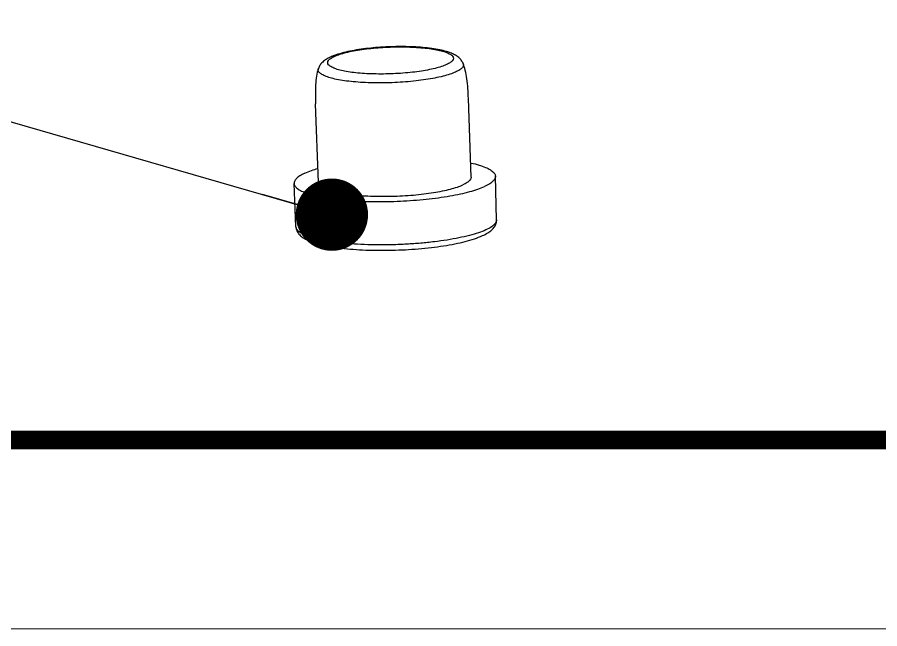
# Model space of a CAD drawing. Header units: millimetres. Extents: x 1779 to 2074, y -741 to -536.
# Drawn here: x 1833.53 to 1856.78, y -741.14 to -724.65 of the extents above; entities that cross this region are included whole.
import ezdxf

# ---------------------------------------------------------------- set-up
doc = ezdxf.new("R2010")
doc.units = ezdxf.units.MM
doc.layers.add('02___PRT_ALL_AXES', color=7, linetype='Continuous')
doc.layers.add('from', color=7, linetype='Continuous', lineweight=13)
doc.styles.get("Standard").update_dxf_attribs({"font": 'txt', "bigfont": 'gbcbig.shx'})
doc.dimstyles.new('ISO', dxfattribs={"dimscale": 0.6, "dimtxt": 2.5, "dimasz": 2.5, "dimexe": 1.25, "dimexo": 0.625, "dimtad": 0, "dimdsep": 46, "dimtxsty": 'Standard', "dimblk": 'OPEN', "dimcen": 0, "dimclrd": 4, "dimclre": 4, "dimadec": 0, "dimazin": 0, "dimtfac": 1, "dimtofl": 0, "dimtmove": 0, "dimatfit": 3, "dimfxl": 1, "dimarcsym": 0})

# ---------------------------------------------------------------- blocks, each defined once
blk = doc.blocks.new('_Open')
at = {"color": 0, "linetype": 'ByBlock', "lineweight": -2}
for p, q in [((-1, 0.167), (0, 0)), ((-1, -0.167), (0, 0)), ((0, 0), (-1, 0))]:
    blk.add_line(p, q, dxfattribs=at)

msp = doc.modelspace()

# ---------------------------------------------------------------- linework, layer by layer
at = {"color": 7, "linetype": 'Continuous'}
for p, q in [((1841.648, -726.038), (1841.648, -726.038)), ((1845.548, -725.9), (1845.548, -725.9))]:
    msp.add_line(p, q, dxfattribs=at)
for points, start_tangent, end_tangent in [([(1845.548, -725.9), (1845.5, -725.814), (1845.431, -725.74), (1845.343, -725.678), (1845.235, -725.625), (1845.099, -725.578), (1844.922, -725.534), (1844.702, -725.497), (1844.462, -725.47), (1844.207, -725.453), (1843.941, -725.446), (1843.668, -725.448), (1843.394, -725.46), (1843.124, -725.48), (1842.863, -725.509), (1842.615, -725.547), (1842.385, -725.594), (1842.173, -725.652), (1842.074, -725.685)], (-0.375546, 0.926804), (-0.937179, -0.34885)), ([(1842.083, -725.707), (1842.221, -725.654), (1842.392, -725.605), (1842.594, -725.561), (1842.82, -725.523), (1843.065, -725.493), (1843.323, -725.471), (1843.587, -725.457), (1843.852, -725.453), (1844.11, -725.457), (1844.356, -725.47), (1844.583, -725.492), (1844.785, -725.522), (1844.958, -725.559), (1845.098, -725.603), (1845.2, -725.651), (1845.263, -725.705), (1845.285, -725.76), (1845.265, -725.818), (1845.203, -725.875), (1845.103, -725.931)], (0.909485, 0.415737), (-0.909485, -0.415737)), ([(1841.976, -725.726), (1841.857, -725.79), (1841.764, -725.861), (1841.693, -725.945), (1841.648, -726.038)], (-0.909485, -0.415737), (-0.308721, -0.951153)), ([(1845.103, -725.931), (1844.965, -725.984), (1844.793, -726.033), (1844.592, -726.077), (1844.366, -726.115), (1844.121, -726.145), (1843.863, -726.167), (1843.598, -726.181), (1843.333, -726.185), (1843.075, -726.181), (1842.829, -726.168), (1842.603, -726.146), (1842.4, -726.116), (1842.227, -726.079), (1842.088, -726.035), (1841.985, -725.986), (1841.922, -725.933), (1841.901, -725.878), (1841.921, -725.82), (1841.982, -725.763), (1842.083, -725.707)], (-0.909485, -0.415737), (0.909485, 0.415737)), ([(1842.074, -725.685), (1841.976, -725.726)], (-0.937179, -0.34885), (-0.909485, -0.415737)), ([(1845.345, -726.131), (1845.194, -726.19), (1845.007, -726.244), (1844.789, -726.293), (1844.545, -726.336), (1844.279, -726.371), (1843.998, -726.398), (1843.708, -726.416), (1843.415, -726.424), (1843.127, -726.424), (1842.85, -726.413), (1842.589, -726.394), (1842.35, -726.366), (1842.14, -726.33), (1841.962, -726.286), (1841.821, -726.236), (1841.719, -726.181), (1841.659, -726.122), (1841.643, -726.06), (1841.648, -726.038)], (-0.909485, -0.415737), (0.313536, 0.949576)), ([(1845.548, -725.9), (1845.555, -725.943), (1845.528, -726.006), (1845.457, -726.069), (1845.345, -726.131)], (0.363091, -0.931754), (-0.909485, -0.415737)), ([(1846.072, -730.542), (1846.216, -730.466), (1846.32, -730.387), (1846.395, -730.302), (1846.439, -730.208), (1846.452, -730.111)], (0.909485, 0.415737), (-0.027705, 0.999616)), ([(1846.452, -730.111), (1846.45, -730.138), (1846.407, -730.221), (1846.311, -730.304), (1846.162, -730.386)], (0.044445, -0.999012), (-0.909485, -0.415737)), ([(1841.045, -730.304), (1841.068, -730.406), (1841.125, -730.501), (1841.213, -730.583), (1841.335, -730.655), (1841.503, -730.723), (1841.727, -730.787), (1841.987, -730.839), (1842.276, -730.88), (1842.59, -730.91), (1842.925, -730.929), (1843.274, -730.937), (1843.632, -730.934), (1843.992, -730.92), (1844.348, -730.896), (1844.693, -730.861), (1845.021, -730.816), (1845.327, -730.762), (1845.606, -730.699), (1845.855, -730.626), (1846.072, -730.542)], (0.043417, -0.999057), (0.909485, 0.415737)), ([(1846.162, -730.386), (1845.963, -730.463), (1845.72, -730.535), (1845.437, -730.601), (1845.119, -730.659), (1844.774, -730.707), (1844.407, -730.745), (1844.027, -730.772), (1843.642, -730.788), (1843.258, -730.792), (1842.885, -730.784), (1842.529, -730.764), (1842.198, -730.733), (1841.899, -730.691), (1841.637, -730.639), (1841.418, -730.579), (1841.247, -730.511), (1841.127, -730.436), (1841.06, -730.358), (1841.046, -730.304)], (-0.909485, -0.415737), (-0.058489, 0.998288))]:
    msp.add_spline(points, degree=3, dxfattribs=dict(at, start_tangent=start_tangent, end_tangent=end_tangent))
at = {"layer": '02___PRT_ALL_AXES', "color": 7, "linetype": 'Continuous'}
for p, q in [((1841.649, -729.109), (1841.574, -726.989)), ((1845.765, -728.962), (1845.69, -726.842)), ((1846.452, -730.111), (1846.42, -728.94)), ((1841.045, -730.304), (1840.994, -729.133))]:
    msp.add_line(p, q, dxfattribs=at)
for points, start_tangent, end_tangent in [([(1841.648, -726.038), (1841.598, -726.239), (1841.571, -726.477), (1841.567, -726.733), (1841.574, -726.989)], (-0.308664, -0.951171), (0.03551, -0.999369)), ([(1845.69, -726.842), (1845.678, -726.574), (1845.653, -726.314), (1845.608, -726.083), (1845.548, -725.9)], (-0.035617, 0.999366), (-0.375484, 0.926829)), ([(1845.752, -728.585), (1845.764, -728.587), (1845.977, -728.641), (1846.152, -728.701), (1846.284, -728.767), (1846.373, -728.838), (1846.416, -728.911), (1846.419, -728.94)], (0.978384, -0.206797), (0.018554, -0.999828)), ([(1841.286, -728.856), (1841.147, -728.931), (1841.052, -729.007), (1841.002, -729.084), (1840.995, -729.133)], (-0.909485, -0.415737), (0.032736, -0.999464)), ([(1841.286, -728.856), (1841.467, -728.785), (1841.635, -728.731)], (0.909485, 0.415737), (0.961243, 0.275704)), ([(1841.65, -729.109), (1841.66, -729.15), (1841.711, -729.211), (1841.803, -729.267), (1841.933, -729.319), (1842.1, -729.365), (1842.299, -729.404), (1842.527, -729.436), (1842.779, -729.46), (1843.05, -729.475), (1843.334, -729.481), (1843.626, -729.478), (1843.919, -729.466), (1844.208, -729.446), (1844.487, -729.416), (1844.75, -729.38), (1844.992, -729.336), (1845.208, -729.286), (1845.393, -729.231), (1845.544, -729.172)], (0.051335, -0.998682), (0.909485, 0.415737)), ([(1845.765, -728.962), (1845.763, -728.983), (1845.731, -729.047), (1845.657, -729.11), (1845.544, -729.172)], (0.051335, -0.998682), (-0.909485, -0.415737)), ([(1846.419, -728.94), (1846.412, -728.987), (1846.362, -729.064), (1846.267, -729.141), (1846.128, -729.215)], (0.018554, -0.999828), (-0.909485, -0.415737)), ([(1840.995, -729.133), (1840.999, -729.16), (1841.041, -729.234), (1841.13, -729.304), (1841.262, -729.37), (1841.437, -729.43), (1841.65, -729.484), (1841.898, -729.529), (1842.178, -729.567), (1842.483, -729.595), (1842.81, -729.614), (1843.152, -729.622), (1843.503, -729.621), (1843.858, -729.61), (1844.21, -729.589), (1844.554, -729.558), (1844.883, -729.519), (1845.192, -729.471), (1845.476, -729.416), (1845.729, -729.354), (1845.948, -729.287), (1846.128, -729.215)], (0.032736, -0.999464), (0.909485, 0.415737))]:
    msp.add_spline(points, degree=3, dxfattribs=dict(at, start_tangent=start_tangent, end_tangent=end_tangent))
at = {"layer": 'from'}
msp.add_lwpolyline([(1778.886, -741.138), (2074.121, -741.138), (2074.121, -535.976), (1778.886, -535.976)], close=True, dxfattribs=at)
at = {"layer": 'from', "const_width": 0.509}
msp.add_lwpolyline([(1783.974, -736.05), (1783.974, -541.064), (2069.033, -541.064), (2069.033, -736.05), (1783.974, -736.05)], dxfattribs=at)

# ---------------------------------------------------------------- leaders
at = {"layer": 'from'}
msp.add_leader([(1842.012, -729.976), (1815.168, -722.218)], dimstyle='ISO', override={"dimscale": 1, "dimasz": 1.95, "dimexo": 0.125, "dimadec": 2, "dimazin": 2, "dimldrblk": 'Dot'}, dxfattribs=at)

doc.saveas('drawing.dxf')
